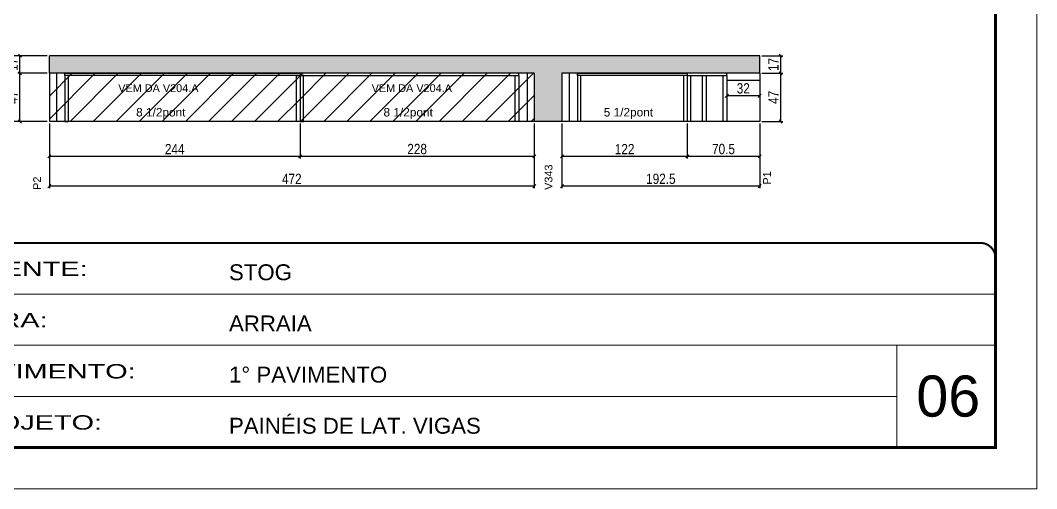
# Model space of a CAD drawing. Extents: x -3394 to 16474, y -5031 to 14397.
# Drawn here: x 6353 to 7342, y 12198 to 12654 of the extents above; entities that cross this region are included whole.
import ezdxf

# ---------------------------------------------------------------- set-up
doc = ezdxf.new("R2010")
doc.units = 0
doc.linetypes.add('CONTINUO', pattern=[0])
doc.linetypes.add('DASHED', pattern=[0.75, 0.5, -0.25])
doc.layers.get('0').update_dxf_attribs({"linetype": 'CONTINUOUS'})
doc.layers.get('Defpoints').update_dxf_attribs({"linetype": 'CONTINUOUS'})
for name, color, linetype, lineweight in [('CARIMBO', 255, 'CONTINUOUS', 9), ('Folhas', 255, 'CONTINUOUS', 9), ('REAPROVEITAMENTO', 251, 'CONTINUOUS', 9), ('SARRAFO DE PRESSAO', 251, 'DASHED', 9)]:
    doc.layers.add(name, color=color, linetype=linetype, lineweight=lineweight)
for name, color, linetype in [('COTA', 241, 'CONTINUOUS'), ('NOMENCLATURA', 7, 'CONTINUOUS'), ('Painéis', 200, 'CONTINUOUS'), ('PONTALETE', 7, 'CONTINUOUS'), ('SARR_2.2x7', 40, 'CONTINUOUS'), ('SARR_3.5x7', 81, 'CONTINUOUS')]:
    doc.layers.add(name, color=color, linetype=linetype)
doc.styles.add('ARIAL', font='arial.ttf')
doc.styles.add('COTA TECNICA', font='techl___.ttf', dxfattribs={"height": 10})
doc.styles.add('Tecnologia', font='')
doc.styles.get('Tecnologia').set_extended_font_data('Forgotten Futurist')
doc.dimstyles.new('PAINEL', dxfattribs={"dimtxt": 10, "dimasz": 3, "dimexe": 3, "dimexo": 3, "dimgap": 3, "dimtad": 1, "dimdec": 1, "dimzin": 12, "dimdsep": 46, "dimtxsty": 'COTA TECNICA', "dimblk1": 'OBLIQUE', "dimblk2": 'OBLIQUE', "dimsah": 1, "dimcen": 0.9, "dimclrd": 4, "dimclre": 4, "dimclrt": 240, "dimadec": 1, "dimazin": 3, "dimtfac": 1, "dimtdec": 1, "dimtmove": 0, "dimatfit": 3, "dimfxl": 1, "dimtolj": 1, "dimtzin": 12, "dimarcsym": 0})
pattern_1 = [(45, (-1393.143, -200.494), (-11.22532, 11.22532), [])]

# ---------------------------------------------------------------- blocks, each defined once
blk = doc.blocks.new('9999999999')
at = {"color": 30, "linetype": 'CONTINUO'}
for p, q in [((98564.56, 34379.64), (99583.98, 34379.64)), ((98564.56, 34329.83), (99487.98, 34329.83)), ((99583.98, 34329.83), (99487.98, 34329.83)), ((99487.98, 34329.83), (99487.98, 34230.21)), ((98564.56, 34280.02), (99487.98, 34280.02))]:
    blk.add_line(p, q, dxfattribs=at)
at = {"color": 30, "linetype": 'CONTINUO', "const_width": 2}
blk.add_lwpolyline([(99583.98, 34230.21), (99583.98, 34414.45, 0.414214), (99568.98, 34429.45), (98228.98, 34429.45, 0.414214), (98213.98, 34414.45), (98213.98, 34245.21, 0.414214), (98228.98, 34230.21), (99583.98, 34230.21)], format="xyb", dxfattribs=at)
at = {"layer": 'Folhas'}
blk.add_lwpolyline([(98138.98, 34190.21), (99623.98, 34190.21), (99623.98, 35240.21), (98138.98, 35240.21)], close=True, dxfattribs=at)
at = {"layer": 'Folhas', "color": 30, "const_width": 3}
blk.add_lwpolyline([(98213.98, 34230.21), (99583.98, 34230.21), (99583.98, 35200.21), (98213.98, 35200.21)], close=True, dxfattribs=at)
at = {"color": 7, "linetype": 'Continuous', "ltscale": 5, "style": 'ARIAL'}
for s, height, p in [('STOG', 15.483, (98837.68, 34393.13)), ('ARRAIA', 15.483, (98837.68, 34343.32)), ('1° PAVIMENTO', 15.4829, (98837.68, 34293.51)), ('PAINÉIS DE LAT. VIGAS', 15.4829, (98837.68, 34243.7))]:
    blk.add_text(s, height=height, dxfattribs=at).set_placement(p)
at = {"layer": 'Folhas', "color": 7, "style": 'Tecnologia', "width": 1.5}
for s, p in [('CLIENTE:', (98573.65, 34397.17)), ('OBRA:', (98573.65, 34347.31)), ('PAVIMENTO:', (98573.65, 34297.5)), ('PROJETO:', (98573.65, 34247.69))]:
    blk.add_text(s, height=14, dxfattribs=at).set_placement(p)
blk = doc.blocks.new('_Oblique')
at = {"color": 0, "linetype": 'ByBlock', "lineweight": -2}
blk.add_line((-0.5, -0.5), (0.5, 0.5), dxfattribs=at)
blk = doc.blocks.new('*D101')
at = {"layer": 'COTA', "color": 4, "linetype": 'Continuous', "lineweight": -2, "transparency": 16777216}
for p, q in [((7002.08, 12553.41), (7002.08, 12519.44)), ((7072.58, 12553.41), (7072.58, 12519.44)), ((7072.58, 12521.44), (7002.08, 12521.44))]:
    blk.add_line(p, q, dxfattribs=at)
at = {"layer": 'Defpoints', "color": 0, "linetype": 'Continuous', "transparency": 16777216}
for p in [(7002.08, 12555.41), (7072.58, 12555.41), (7002.08, 12521.44)]:
    blk.add_point(p, dxfattribs=at)
at = {"layer": 'COTA', "color": 4, "linetype": 'Continuous', "lineweight": -2, "transparency": 16777216, "xscale": 3, "yscale": 3, "zscale": 3, "rotation": 180}
blk.add_blockref('_Oblique', (7002.08, 12521.44), dxfattribs=at)
at = {"layer": 'COTA', "color": 4, "linetype": 'Continuous', "lineweight": -2, "transparency": 16777216, "xscale": 3, "yscale": 3, "zscale": 3}
blk.add_blockref('_Oblique', (7072.58, 12521.44), dxfattribs=at)
at = {"layer": 'COTA', "color": 240, "linetype": 'Continuous', "transparency": 16777216, "insert": (7037.33, 12528.55), "char_height": 10, "attachment_point": 5, "style": 'COTA TECNICA'}
blk.add_mtext('\\A1;70.5', dxfattribs=at)
blk = doc.blocks.new('*D102')
at = {"layer": 'COTA', "color": 4, "linetype": 'Continuous', "lineweight": -2, "transparency": 16777216}
for p, q in [((6625.06, 12553.41), (6625.06, 12519.44)), ((6853.06, 12553.41), (6853.06, 12519.44)), ((6853.06, 12521.44), (6625.06, 12521.44))]:
    blk.add_line(p, q, dxfattribs=at)
at = {"layer": 'Defpoints', "color": 0, "linetype": 'Continuous', "transparency": 16777216}
for p in [(6625.06, 12555.41), (6853.06, 12555.41), (6625.06, 12521.44)]:
    blk.add_point(p, dxfattribs=at)
at = {"layer": 'COTA', "color": 4, "linetype": 'Continuous', "lineweight": -2, "transparency": 16777216, "xscale": 3, "yscale": 3, "zscale": 3, "rotation": 180}
blk.add_blockref('_Oblique', (6625.06, 12521.44), dxfattribs=at)
at = {"layer": 'COTA', "color": 4, "linetype": 'Continuous', "lineweight": -2, "transparency": 16777216, "xscale": 3, "yscale": 3, "zscale": 3}
blk.add_blockref('_Oblique', (6853.06, 12521.44), dxfattribs=at)
at = {"layer": 'COTA', "color": 240, "linetype": 'Continuous', "transparency": 16777216, "insert": (6739.06, 12528.53), "char_height": 10, "attachment_point": 5, "style": 'COTA TECNICA'}
blk.add_mtext('\\A1;228', dxfattribs=at)
blk = doc.blocks.new('*D103')
at = {"layer": 'COTA', "color": 4, "linetype": 'Continuous', "lineweight": -2, "transparency": 16777216}
for p, q in [((6381.03, 12553.41), (6381.03, 12519.44)), ((6625.06, 12553.41), (6625.06, 12519.44)), ((6625.06, 12521.44), (6381.03, 12521.44))]:
    blk.add_line(p, q, dxfattribs=at)
at = {"layer": 'Defpoints', "color": 0, "linetype": 'Continuous', "transparency": 16777216}
for p in [(6381.03, 12555.41), (6625.06, 12555.41), (6381.03, 12521.44)]:
    blk.add_point(p, dxfattribs=at)
at = {"layer": 'COTA', "color": 4, "linetype": 'Continuous', "lineweight": -2, "transparency": 16777216, "xscale": 3, "yscale": 3, "zscale": 3, "rotation": 180}
blk.add_blockref('_Oblique', (6381.03, 12521.44), dxfattribs=at)
at = {"layer": 'COTA', "color": 4, "linetype": 'Continuous', "lineweight": -2, "transparency": 16777216, "xscale": 3, "yscale": 3, "zscale": 3}
blk.add_blockref('_Oblique', (6625.06, 12521.44), dxfattribs=at)
at = {"layer": 'COTA', "color": 240, "linetype": 'Continuous', "transparency": 16777216, "insert": (6503.05, 12528.51), "char_height": 10, "attachment_point": 5, "style": 'COTA TECNICA'}
blk.add_mtext('\\A1;244', dxfattribs=at)
blk = doc.blocks.new('*D104')
at = {"layer": 'COTA', "color": 4, "linetype": 'Continuous', "lineweight": -2, "transparency": 16777216}
for p, q in [((6381.03, 12553.41), (6381.03, 12490.42)), ((6853.06, 12553.41), (6853.06, 12490.42)), ((6853.06, 12492.42), (6381.03, 12492.42))]:
    blk.add_line(p, q, dxfattribs=at)
at = {"layer": 'Defpoints', "color": 0, "linetype": 'Continuous', "transparency": 16777216}
for p in [(6381.03, 12555.41), (6853.06, 12555.41), (6381.03, 12492.42)]:
    blk.add_point(p, dxfattribs=at)
at = {"layer": 'COTA', "color": 4, "linetype": 'Continuous', "lineweight": -2, "transparency": 16777216, "xscale": 3, "yscale": 3, "zscale": 3, "rotation": 180}
blk.add_blockref('_Oblique', (6381.03, 12492.42), dxfattribs=at)
at = {"layer": 'COTA', "color": 4, "linetype": 'Continuous', "lineweight": -2, "transparency": 16777216, "xscale": 3, "yscale": 3, "zscale": 3}
blk.add_blockref('_Oblique', (6853.06, 12492.42), dxfattribs=at)
at = {"layer": 'COTA', "color": 240, "linetype": 'Continuous', "transparency": 16777216, "insert": (6617.05, 12499.49), "char_height": 10, "attachment_point": 5, "style": 'COTA TECNICA'}
blk.add_mtext('\\A1;472', dxfattribs=at)
blk = doc.blocks.new('*D105')
at = {"layer": 'COTA', "color": 4, "linetype": 'Continuous', "lineweight": -2, "transparency": 16777216}
for p, q in [((6379.03, 12602.41), (6350.39, 12602.41)), ((6352.39, 12555.41), (6352.39, 12602.41)), ((6379.03, 12555.41), (6350.39, 12555.41))]:
    blk.add_line(p, q, dxfattribs=at)
at = {"layer": 'Defpoints', "color": 0, "linetype": 'Continuous', "transparency": 16777216}
for p in [(6352.39, 12602.41), (6381.03, 12602.41), (6381.03, 12555.41)]:
    blk.add_point(p, dxfattribs=at)
at = {"layer": 'COTA', "color": 4, "linetype": 'Continuous', "lineweight": -2, "transparency": 16777216, "xscale": 3, "yscale": 3, "zscale": 3}
for p, rotation in [((6352.39, 12602.41), 90), ((6352.39, 12555.41), 270)]:
    blk.add_blockref('_Oblique', p, dxfattribs=dict(at, rotation=rotation))
at = {"layer": 'COTA', "color": 240, "linetype": 'Continuous', "transparency": 16777216, "insert": (6345.32, 12578.91), "char_height": 10, "attachment_point": 5, "rotation": 90, "style": 'COTA TECNICA'}
blk.add_mtext('\\A1;47', dxfattribs=at)
blk = doc.blocks.new('*D106')
at = {"layer": 'COTA', "color": 4, "linetype": 'Continuous', "lineweight": -2, "transparency": 16777216}
for p, q in [((6379.03, 12619.41), (6350.39, 12619.41)), ((6352.39, 12602.41), (6352.39, 12619.41)), ((6379.03, 12602.41), (6350.39, 12602.41))]:
    blk.add_line(p, q, dxfattribs=at)
at = {"layer": 'Defpoints', "color": 0, "linetype": 'Continuous', "transparency": 16777216}
for p in [(6352.39, 12619.41), (6381.03, 12619.41), (6381.03, 12602.41)]:
    blk.add_point(p, dxfattribs=at)
at = {"layer": 'COTA', "color": 4, "linetype": 'Continuous', "lineweight": -2, "transparency": 16777216, "xscale": 3, "yscale": 3, "zscale": 3}
for p, rotation in [((6352.39, 12619.41), 90), ((6352.39, 12602.41), 270)]:
    blk.add_blockref('_Oblique', p, dxfattribs=dict(at, rotation=rotation))
at = {"layer": 'COTA', "color": 240, "linetype": 'Continuous', "transparency": 16777216, "insert": (6345.32, 12610.91), "char_height": 10, "attachment_point": 5, "rotation": 90, "style": 'COTA TECNICA'}
blk.add_mtext('\\A1;17', dxfattribs=at)
blk = doc.blocks.new('*D107')
at = {"layer": 'COTA', "color": 4, "linetype": 'Continuous', "lineweight": -2, "transparency": 16777216}
for p, q in [((6379.03, 12619.41), (6327.74, 12619.41)), ((6329.74, 12555.41), (6329.74, 12619.41)), ((6379.03, 12555.41), (6327.74, 12555.41))]:
    blk.add_line(p, q, dxfattribs=at)
at = {"layer": 'Defpoints', "color": 0, "linetype": 'Continuous', "transparency": 16777216}
for p in [(6329.74, 12619.41), (6381.03, 12619.41), (6381.03, 12555.41)]:
    blk.add_point(p, dxfattribs=at)
at = {"layer": 'COTA', "color": 4, "linetype": 'Continuous', "lineweight": -2, "transparency": 16777216, "xscale": 3, "yscale": 3, "zscale": 3}
for p, rotation in [((6329.74, 12619.41), 90), ((6329.74, 12555.41), 270)]:
    blk.add_blockref('_Oblique', p, dxfattribs=dict(at, rotation=rotation))
at = {"layer": 'COTA', "color": 240, "linetype": 'Continuous', "transparency": 16777216, "insert": (6322.63, 12587.41), "char_height": 10, "attachment_point": 5, "rotation": 90, "style": 'COTA TECNICA'}
blk.add_mtext('\\A1;64', dxfattribs=at)
blk = doc.blocks.new('*D108')
at = {"layer": 'COTA', "color": 4, "linetype": 'Continuous', "lineweight": -2, "transparency": 16777216}
for p, q in [((7074.58, 12602.41), (7095.03, 12602.41)), ((7093.03, 12555.41), (7093.03, 12602.41)), ((7074.58, 12555.41), (7095.03, 12555.41))]:
    blk.add_line(p, q, dxfattribs=at)
at = {"layer": 'Defpoints', "color": 0, "linetype": 'Continuous', "transparency": 16777216}
for p in [(7072.58, 12602.41), (7093.03, 12602.41), (7072.58, 12555.41)]:
    blk.add_point(p, dxfattribs=at)
at = {"layer": 'COTA', "color": 4, "linetype": 'Continuous', "lineweight": -2, "transparency": 16777216, "xscale": 3, "yscale": 3, "zscale": 3}
for p, rotation in [((7093.03, 12602.41), 90), ((7093.03, 12555.41), 270)]:
    blk.add_blockref('_Oblique', p, dxfattribs=dict(at, rotation=rotation))
at = {"layer": 'COTA', "color": 240, "linetype": 'Continuous', "transparency": 16777216, "insert": (7085.95, 12578.91), "char_height": 10, "attachment_point": 5, "rotation": 90, "style": 'COTA TECNICA'}
blk.add_mtext('\\A1;47', dxfattribs=at)
blk = doc.blocks.new('*D109')
at = {"layer": 'COTA', "color": 4, "linetype": 'Continuous', "lineweight": -2, "transparency": 16777216}
for p, q in [((7074.58, 12619.41), (7095.03, 12619.41)), ((7093.03, 12602.41), (7093.03, 12619.41)), ((7076.58, 12602.41), (7095.03, 12602.41))]:
    blk.add_line(p, q, dxfattribs=at)
at = {"layer": 'Defpoints', "color": 0, "linetype": 'Continuous', "transparency": 16777216}
for p in [(7072.58, 12619.41), (7093.03, 12619.41), (7074.58, 12602.41)]:
    blk.add_point(p, dxfattribs=at)
at = {"layer": 'COTA', "color": 4, "linetype": 'Continuous', "lineweight": -2, "transparency": 16777216, "xscale": 3, "yscale": 3, "zscale": 3}
for p, rotation in [((7093.03, 12619.41), 90), ((7093.03, 12602.41), 270)]:
    blk.add_blockref('_Oblique', p, dxfattribs=dict(at, rotation=rotation))
at = {"layer": 'COTA', "color": 240, "linetype": 'Continuous', "transparency": 16777216, "insert": (7085.95, 12610.91), "char_height": 10, "attachment_point": 5, "rotation": 90, "style": 'COTA TECNICA'}
blk.add_mtext('\\A1;17', dxfattribs=at)
blk = doc.blocks.new('*D110')
at = {"layer": 'COTA', "color": 4, "linetype": 'Continuous', "lineweight": -2, "transparency": 16777216}
for p, q in [((6880.06, 12553.41), (6880.06, 12519.44)), ((7002.08, 12553.41), (7002.08, 12519.44)), ((7002.08, 12521.44), (6880.06, 12521.44))]:
    blk.add_line(p, q, dxfattribs=at)
at = {"layer": 'Defpoints', "color": 0, "linetype": 'Continuous', "transparency": 16777216}
for p in [(6880.06, 12555.41), (7002.08, 12555.41), (6880.06, 12521.44)]:
    blk.add_point(p, dxfattribs=at)
at = {"layer": 'COTA', "color": 4, "linetype": 'Continuous', "lineweight": -2, "transparency": 16777216, "xscale": 3, "yscale": 3, "zscale": 3, "rotation": 180}
blk.add_blockref('_Oblique', (6880.06, 12521.44), dxfattribs=at)
at = {"layer": 'COTA', "color": 4, "linetype": 'Continuous', "lineweight": -2, "transparency": 16777216, "xscale": 3, "yscale": 3, "zscale": 3}
blk.add_blockref('_Oblique', (7002.08, 12521.44), dxfattribs=at)
at = {"layer": 'COTA', "color": 240, "linetype": 'Continuous', "transparency": 16777216, "insert": (6941.07, 12528.5), "char_height": 10, "attachment_point": 5, "style": 'COTA TECNICA'}
blk.add_mtext('\\A1;122', dxfattribs=at)
blk = doc.blocks.new('*D112')
at = {"layer": 'COTA', "color": 4, "linetype": 'Continuous', "lineweight": -2, "transparency": 16777216}
for p, q in [((6880.06, 12553.41), (6880.06, 12490.42)), ((7072.58, 12553.41), (7072.58, 12490.42)), ((7072.58, 12492.42), (6880.06, 12492.42))]:
    blk.add_line(p, q, dxfattribs=at)
at = {"layer": 'Defpoints', "color": 0, "linetype": 'Continuous', "transparency": 16777216}
for p in [(6880.06, 12555.41), (7072.58, 12555.41), (6880.06, 12492.42)]:
    blk.add_point(p, dxfattribs=at)
at = {"layer": 'COTA', "color": 4, "linetype": 'Continuous', "lineweight": -2, "transparency": 16777216, "xscale": 3, "yscale": 3, "zscale": 3, "rotation": 180}
blk.add_blockref('_Oblique', (6880.06, 12492.42), dxfattribs=at)
at = {"layer": 'COTA', "color": 4, "linetype": 'Continuous', "lineweight": -2, "transparency": 16777216, "xscale": 3, "yscale": 3, "zscale": 3}
blk.add_blockref('_Oblique', (7072.58, 12492.42), dxfattribs=at)
at = {"layer": 'COTA', "color": 240, "linetype": 'Continuous', "transparency": 16777216, "insert": (6976.32, 12499.56), "char_height": 10, "attachment_point": 5, "style": 'COTA TECNICA'}
blk.add_mtext('\\A1;192.5', dxfattribs=at)
blk = doc.blocks.new('*D111')
at = {"layer": 'COTA', "color": 4, "linetype": 'Continuous', "lineweight": -2, "transparency": 16777216}
for p, q in [((7040.57, 12593.41), (7040.57, 12578.39)), ((7072.57, 12593.41), (7072.57, 12578.39)), ((7072.57, 12580.39), (7040.57, 12580.39))]:
    blk.add_line(p, q, dxfattribs=at)
at = {"layer": 'Defpoints', "color": 0, "linetype": 'Continuous', "transparency": 16777216}
for p in [(7040.57, 12595.41), (7072.57, 12595.41), (7040.57, 12580.39)]:
    blk.add_point(p, dxfattribs=at)
at = {"layer": 'COTA', "color": 4, "linetype": 'Continuous', "lineweight": -2, "transparency": 16777216, "xscale": 3, "yscale": 3, "zscale": 3, "rotation": 180}
blk.add_blockref('_Oblique', (7040.57, 12580.39), dxfattribs=at)
at = {"layer": 'COTA', "color": 4, "linetype": 'Continuous', "lineweight": -2, "transparency": 16777216, "xscale": 3, "yscale": 3, "zscale": 3}
blk.add_blockref('_Oblique', (7072.57, 12580.39), dxfattribs=at)
at = {"layer": 'COTA', "color": 240, "linetype": 'Continuous', "transparency": 16777216, "insert": (7056.57, 12587.61), "char_height": 10, "attachment_point": 5, "style": 'COTA TECNICA'}
blk.add_mtext('\\A1;32', dxfattribs=at)

msp = doc.modelspace()

# ---------------------------------------------------------------- hatches: boundary and pattern name
at = {"layer": 'COTA', "linetype": 'Continuous'}
h = msp.add_hatch(dxfattribs=at)
h.set_pattern_fill('AR-CONC', color=256, scale=0.05)
h.set_pattern_definition([(50, (99.5604, -521.602), (9.1092334, -0.7969543), [0.9525, -10.4775]), (355, (99.56, -521.602), (-1.762171, 9.552842), [0.762, -8.382029]), (100.451445, (100.3195, -521.669), (7.3470624, 8.7558876), [0.8095004, -8.904512]), (46.1842, (99.56, -519.062), (13.553952, -2.102116), [1.42875, -15.71625]), (96.63556, (100.69, -519.238), (11.870207, 12.371306), [1.214251, -13.35678]), (351.18415, (99.56, -519.062), (11.870207, 12.371306), [1.142998, -12.572987]), (21, (100.8304, -519.697), (7.5807196, -5.11326), [0.9525, -10.4775]), (326, (100.83, -519.697), (3.0901014, 9.2093983), [0.762, -8.382]), (71.451445, (101.462, -520.1235), (10.670821, 4.0961384), [0.8095004, -8.904497]), (37.5, (99.5604, -521.6023), (0.15443016, 4.22775194), [0, -8.2804, 0, -8.509, 0, -8.41375]), (7.5, (99.5604, -521.6023), (3.3409831, 5.0090287), [0, -4.8514, 0, -8.0899, 0, -3.20675]), (327.5, (96.7283, -521.6023), (6.77952976, -0.2864372), [0, -3.175, 0, -9.906, 0, -13.1445]), (317.5, (95.4583, -521.6023), (7.406459, 1.2713246), [0, -4.1275, 0, -6.5786, 0, -9.3345])])
h.paths.add_polyline_path([(6853.06, 12602.41), (6381.03, 12602.41), (6381.03, 12619.41), (7072.58, 12619.41), (7072.58, 12602.41), (6880.06, 12602.41), (6880.06, 12555.41), (6853.06, 12555.41)])
at = {"layer": 'REAPROVEITAMENTO', "linetype": 'Continuous'}
h = msp.add_hatch(dxfattribs=at)
h.set_pattern_fill('ANSI31', color=256, scale=5)
h.set_pattern_definition(pattern_1)
h.paths.add_polyline_path([(6625.06, 12555.41), (6625.06, 12602.41), (6381.03, 12602.41), (6381.03, 12555.41)])
h = msp.add_hatch(dxfattribs=at)
h.set_pattern_fill('ANSI31', color=256, scale=5)
h.set_pattern_definition(pattern_1)
h.paths.add_polyline_path([(6625.06, 12602.41), (6625.06, 12555.41), (6853.06, 12555.41), (6853.06, 12602.41)])

# ---------------------------------------------------------------- linework, layer by layer
at = {"layer": 'COTA', "linetype": 'Continuous'}
for p, q in [((7072.58, 12619.41), (6381.03, 12619.41)), ((6381.03, 12602.41), (6381.03, 12619.41)), ((7072.58, 12602.41), (7072.58, 12619.41)), ((6880.06, 12555.41, 0), (6853.06, 12555.41, 0))]:
    msp.add_line(p, q, dxfattribs=at)
at = {"layer": 'Painéis', "linetype": 'Continuous'}
for p, q in [((6853.06, 12602.41), (6381.03, 12602.41)), ((6381.03, 12602.41), (6381.03, 12555.41, 0)), ((6625.06, 12602.41, 0), (6625.06, 12555.41, 0)), ((6853.06, 12602.41, 0), (6853.06, 12555.41, 0)), ((7072.58, 12602.41), (6880.06, 12602.41)), ((6880.06, 12602.41, 0), (6880.06, 12555.41, 0)), ((7002.08, 12602.41), (7002.08, 12555.41, 0)), ((7072.57, 12602.41), (7072.57, 12555.41)), ((7072.58, 12602.41), (7072.58, 12555.41, 0)), ((6853.06, 12555.41, 0), (6381.03, 12555.41)), ((7072.58, 12555.41, 0), (6880.06, 12555.41, 0))]:
    msp.add_line(p, q, dxfattribs=at)
at = {"layer": 'SARR_2.2x7', "ltscale": 25}
for p, q in [((6388.03, 12602.41, 0), (6388.03, 12555.41, 0)), ((6846.06, 12602.41, 0), (6846.06, 12555.41, 0)), ((6887.06, 12602.41, 0), (6887.06, 12555.41, 0)), ((7072.57, 12595.41), (7040.57, 12595.41))]:
    msp.add_line(p, q, dxfattribs=at)
at = {"layer": 'SARR_2.2x7', "ltscale": 25, "elevation": 0}
for points in [[(6625.06, 12600.21), (6396.03, 12600.21), (6396.03, 12602.41), (6625.06, 12602.41)], [(6625.06, 12600.21), (6838.06, 12600.21), (6838.06, 12602.41), (6625.06, 12602.41)], [(7002.08, 12600.11), (7040.57, 12600.11), (7040.57, 12602.41), (7002.08, 12602.41)]]:
    msp.add_lwpolyline(points, close=True, dxfattribs=at)
at = {"layer": 'SARR_2.2x7', "linetype": 'Continuous', "elevation": 0}
msp.add_lwpolyline([(6895.06, 12602.41), (7002.08, 12602.41), (7002.08, 12600.11), (6895.06, 12600.11)], close=True, dxfattribs=at)
at = {"layer": 'SARR_3.5x7'}
for p, q in [((6895.06, 12602.41, 0), (6895.06, 12555.41, 0)), ((6898.56, 12555.41, 0), (6898.56, 12600.21, 0)), ((6998.58, 12555.41, 0), (6998.58, 12600.21, 0)), ((7005.58, 12555.31, 0), (7005.58, 12600.11, 0))]:
    msp.add_line(p, q, dxfattribs=at)
at = {"layer": 'SARR_3.5x7', "elevation": 0}
for points in [[(6396.03, 12555.41), (6399.53, 12555.41), (6399.53, 12600.21), (6396.03, 12600.21)], [(6625.06, 12555.41), (6621.56, 12555.41), (6621.56, 12600.21), (6625.06, 12600.21)], [(6625.06, 12555.41), (6628.56, 12555.41), (6628.56, 12600.21), (6625.06, 12600.21)], [(6838.06, 12555.41), (6834.56, 12555.41), (6834.56, 12600.21), (6838.06, 12600.21)], [(7020.52, 12555.41), (7017.02, 12555.41), (7017.02, 12600.11), (7020.52, 12600.11)], [(7040.57, 12555.41), (7037.07, 12555.41), (7037.07, 12600.11), (7040.57, 12600.11)]]:
    msp.add_lwpolyline(points, close=True, dxfattribs=at)

# ---------------------------------------------------------------- block references
at = {"layer": 'SARRAFO DE PRESSAO', "color": 6, "linetype": 'ByBlock'}
msp.add_blockref('9999999999', (-92281.77, -21992.23), dxfattribs=at)

# ---------------------------------------------------------------- texts
at = {"layer": 'CARIMBO', "style": 'ARIAL'}
msp.add_text('06', height=40, dxfattribs=at).set_placement((7225.07, 12268.12))
at = {"layer": 'NOMENCLATURA', "linetype": 'Continuous', "style": 'ARIAL'}
for p in [(6448.09, 12584.09), (6694.82, 12584.09)]:
    msp.add_text('VEM DA V204.A', height=7.5671, dxfattribs=at).set_placement(p)
for s, p in [('V343', (6870.77, 12488.84, 0)), ('P2', (6372.86, 12488.84, 0)), ('P1', (7083.42, 12494.06, 0))]:
    msp.add_text(s, height=7.567, rotation=90, dxfattribs=at).set_placement(p)
at = {"layer": 'PONTALETE', "linetype": 'Continuous', "style": 'ARIAL'}
for s, p in [('8 1/2pont', (6465.49, 12560.29, 0)), ('8 1/2pont', (6706.32, 12560.29, 0)), ('5 1/2pont', (6920.72, 12560.29, 0))]:
    msp.add_text(s, height=8.25, dxfattribs=at).set_placement(p)

# ---------------------------------------------------------------- dimensions: what is measured, and where the dimension line sits
at = {"layer": 'COTA', "linetype": 'Continuous'}
for base, p1, p2, angle, picture, middle in [((6329.74, 12619.41, 0), (6381.03, 12555.41, 0), (6381.03, 12619.41), 90, '*D107', (6322.63, 12587.41, 0)), ((6352.39, 12619.41, 0), (6381.03, 12602.41), (6381.03, 12619.41), 90, '*D106', (6345.32, 12610.91, 0)), ((7093.03, 12619.41, 0), (7074.58, 12602.41, 0), (7072.58, 12619.41), 90, '*D109', (7085.95, 12610.91, 0)), ((6352.39, 12602.41, 0), (6381.03, 12555.41, 0), (6381.03, 12602.41), 90, '*D105', (6345.32, 12578.91, 0)), ((7093.03, 12602.41, 0), (7072.58, 12555.41, 0), (7072.58, 12602.41), 90, '*D108', (7085.95, 12578.91, 0)), ((7040.57, 12580.39), (7072.57, 12595.41), (7040.57, 12595.41), 180, '*D111', (7056.57, 12587.61)), ((6381.03, 12521.44, 0), (6625.06, 12555.41, 0), (6381.03, 12555.41, 0), 180, '*D103', (6503.05, 12528.51, 0)), ((6381.03, 12492.42, 0), (6853.06, 12555.41, 0), (6381.03, 12555.41, 0), 180, '*D104', (6617.05, 12499.49, 0)), ((6625.06, 12521.44, 0), (6853.06, 12555.41, 0), (6625.06, 12555.41, 0), 180, '*D102', (6739.06, 12528.53, 0)), ((6880.06, 12521.44, 0), (7002.08, 12555.41, 0), (6880.06, 12555.41, 0), 180, '*D110', (6941.07, 12528.5, 0)), ((6880.06, 12492.42, 0), (7072.58, 12555.41, 0), (6880.06, 12555.41, 0), 180, '*D112', (6976.32, 12499.56, 0)), ((7002.08, 12521.44, 0), (7072.58, 12555.41, 0), (7002.08, 12555.41, 0), 180, '*D101', (7037.33, 12528.55, 0))]:
    dim = msp.add_linear_dim(base=base, p1=p1, p2=p2, angle=angle, dimstyle='PAINEL', override={"dimexe": 2, "dimexo": 2, "dimgap": 2, "dimadec": 8, "dimtix": 1, "dimatfit": 2, "dimldrblk": 'Oblique'}, dxfattribs=at)
    dim.commit()
    dim.dimension.update_dxf_attribs({"geometry": picture, "text_midpoint": middle})

doc.saveas('drawing.dxf')
